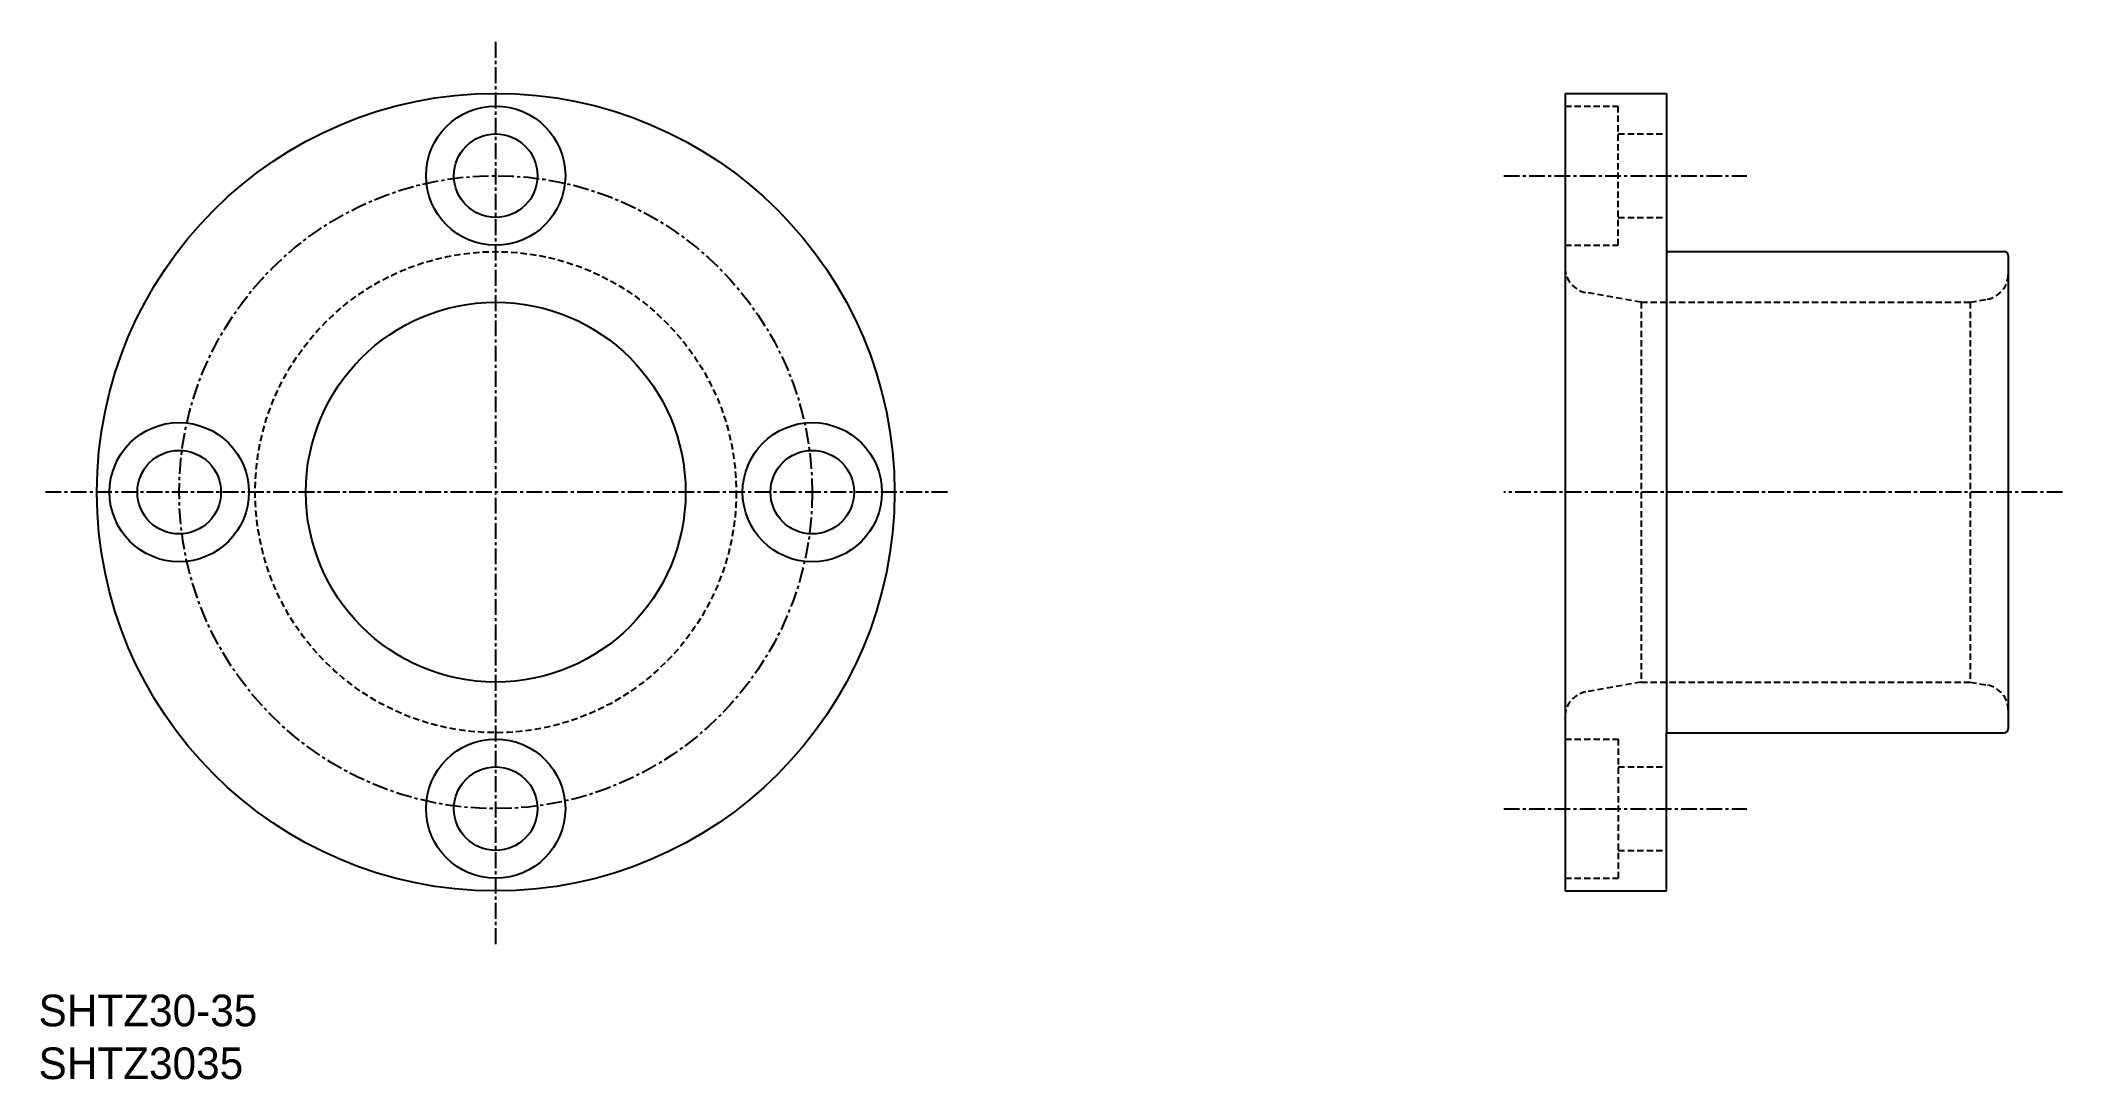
# Model space of a CAD drawing. Extents: x 53 to 213, y 76 to 158.
import ezdxf

# ---------------------------------------------------------------- set-up
doc = ezdxf.new("R2010")
doc.units = 0
doc.linetypes.add('CENTER', pattern=[2, 1.25, -0.25, 0.25, -0.25])
doc.linetypes.add('DASHED', pattern=[0.75, 0.5, -0.25])
doc.layers.get('0').update_dxf_attribs({"linetype": 'CONTINUOUS'})
doc.layers.add('CENTER', color=1, linetype='CENTER')

# ---------------------------------------------------------------- blocks, each defined once
blk = doc.blocks.new('A$C2BBE1DB1')
at = {"color": 3, "linetype": 'DASHED'}
for p, q in [((6, 15), (1.65, 15.77)), ((6, 15), (6, -15)), ((6, 15), (32, 15)), ((32, 15), (33.35, 15.24)), ((32, 15), (32, -15)), ((6, -15), (1.65, -15.77)), ((6, -15), (32, -15)), ((32, -15), (33.35, -15.24))]:
    blk.add_line(p, q, dxfattribs=at)
for centre, start, end in [((2, 17.74), 180, 260), ((33, 17.21), 280, 0), ((2, -17.74), 100, 180), ((33, -17.21), 0, 80)]:
    blk.add_arc(centre, 2, start, end, dxfattribs=at)

msp = doc.modelspace()

# ---------------------------------------------------------------- linework, layer by layer
at = {"color": 7, "linetype": 'CONTINUOUS'}
for p, q in [((173.69, 153.43), (181.69, 153.43)), ((173.69, 153.43), (173.69, 90.43)), ((181.69, 153.43), (181.69, 140.93)), ((181.69, 140.93), (208.39, 140.93)), ((181.69, 140.93), (181.69, 102.93)), ((208.69, 140.63), (208.69, 103.23)), ((181.69, 90.43), (181.69, 102.93)), ((181.69, 102.93), (208.39, 102.93)), ((173.69, 90.43), (181.69, 90.43))]:
    msp.add_line(p, q, dxfattribs=at)
at = {"color": 3, "linetype": 'DASHED'}
for p, q in [((173.69, 152.43), (177.89, 152.43)), ((177.89, 141.43), (177.89, 152.43)), ((177.89, 150.23), (181.69, 150.23)), ((177.89, 143.63), (181.69, 143.63)), ((173.69, 141.43), (177.89, 141.43)), ((173.69, 102.43), (177.89, 102.43)), ((177.89, 102.43), (177.89, 91.43)), ((177.89, 100.23), (181.69, 100.23)), ((177.89, 93.63), (181.69, 93.63)), ((173.69, 91.43), (177.89, 91.43))]:
    msp.add_line(p, q, dxfattribs=at)
at = {"color": 7, "linetype": 'CONTINUOUS'}
for centre, radius in [((89.23, 121.93), 31.5), ((89.23, 146.93), 5.5), ((89.23, 146.93), 3.3), ((89.23, 121.93), 15), ((64.23, 121.93), 5.5), ((114.23, 121.93), 5.5), ((64.23, 121.93), 3.3), ((114.23, 121.93), 3.3), ((89.23, 96.93), 5.5), ((89.23, 96.93), 3.3)]:
    msp.add_circle(centre, radius, dxfattribs=at)
at = {"color": 3, "linetype": 'DASHED'}
msp.add_circle((89.23, 121.93), 19, dxfattribs=at)
at = {"color": 7, "linetype": 'CONTINUOUS'}
for centre, start, end in [((208.39, 140.63), 0, 90), ((208.39, 103.23), 270, 0)]:
    msp.add_arc(centre, 0.3, start, end, dxfattribs=at)
at = {"layer": 'CENTER', "color": 1, "linetype": 'CENTER'}
for p, q in [((89.23, 86.24), (89.23, 157.61)), ((168.85, 146.93), (188.06, 146.93)), ((124.91, 121.93), (53.54, 121.93)), ((212.99, 121.93), (168.85, 121.93)), ((168.85, 96.93), (188.06, 96.93))]:
    msp.add_line(p, q, dxfattribs=at)
msp.add_circle((89.23, 121.93), 25, dxfattribs=at)

# ---------------------------------------------------------------- block references
msp.add_blockref('A$C2BBE1DB1', (173.69, 121.93))

# ---------------------------------------------------------------- texts
at = {"color": 7, "linetype": 'CONTINUOUS'}
for s, p in [('SHTZ30-35', (53.12, 79.74)), ('SHTZ3035', (53.12, 75.57))]:
    msp.add_text(s, height=2.5, dxfattribs=at).set_placement(p)

doc.saveas('drawing.dxf')
